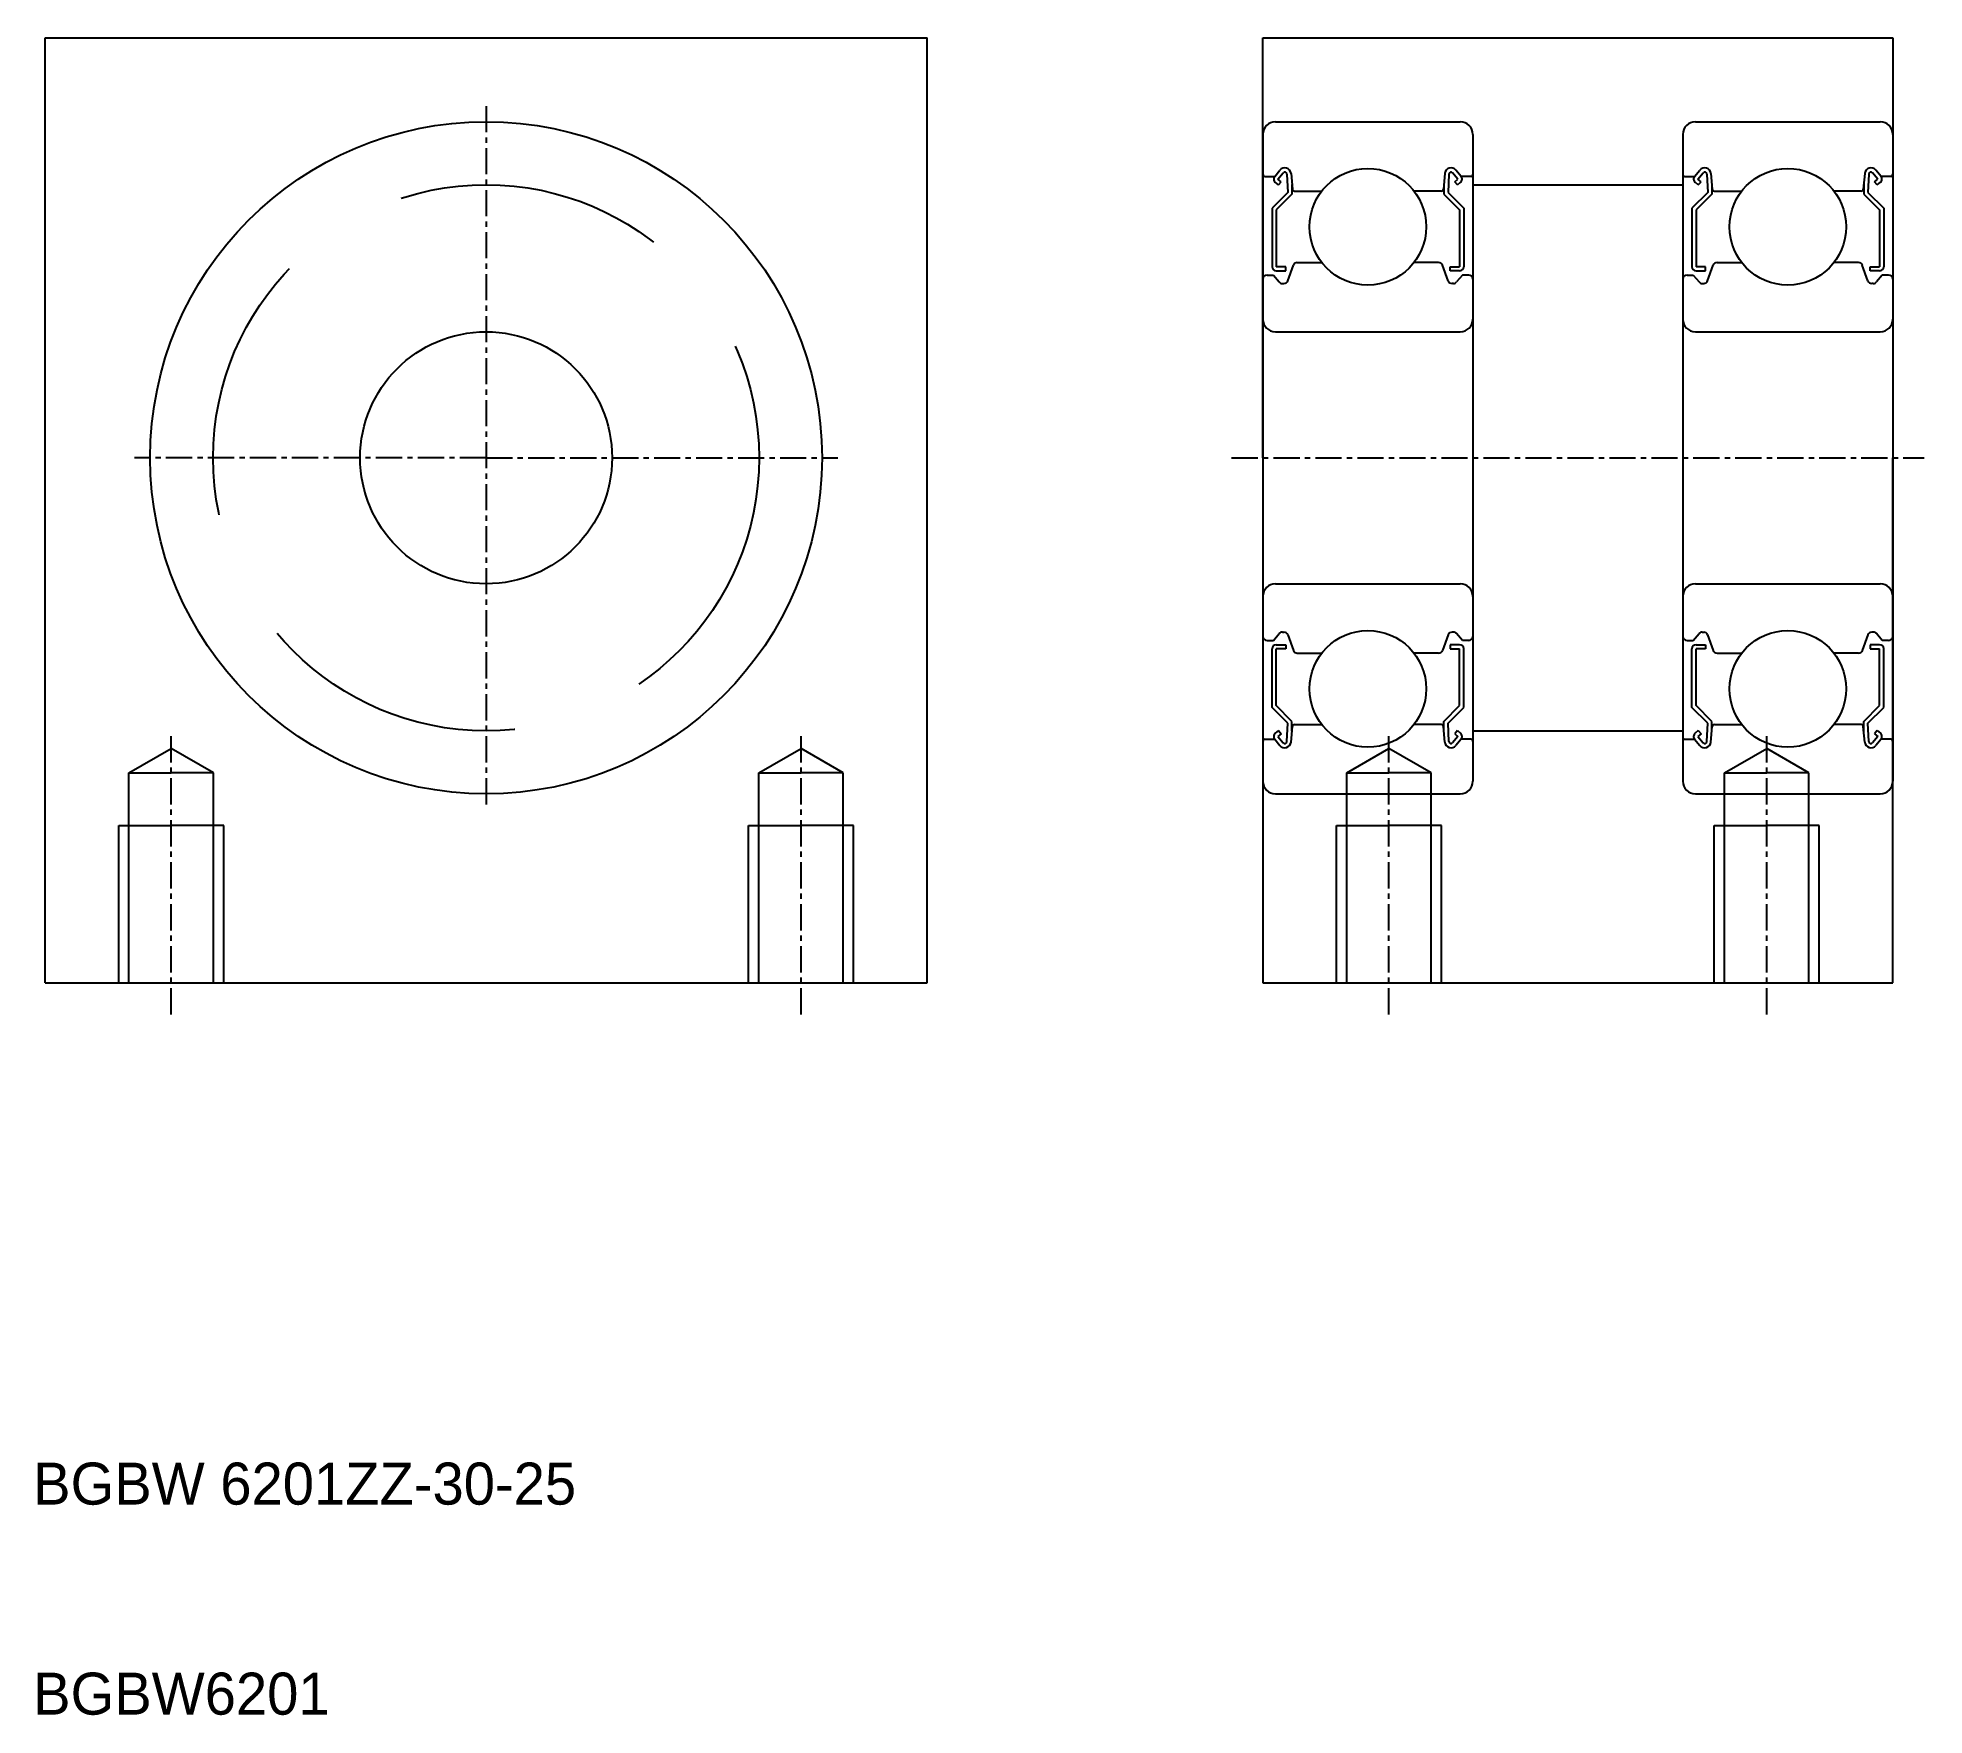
# Model space of a CAD drawing. Extents: x 89.5 to 179.3, y 58.3 to 138.1.
import ezdxf

# ---------------------------------------------------------------- set-up
doc = ezdxf.new("R2010")
doc.units = 0
doc.linetypes.add('CENTER', pattern=[2, 1.25, -0.25, 0.25, -0.25])
doc.linetypes.add('DASHED', pattern=[19.05, 12.7, -6.35])
doc.layers.get('0').update_dxf_attribs({"linetype": 'CONTINUOUS'})
doc.layers.add('CENTER', color=1, linetype='CENTER')

msp = doc.modelspace()

# ---------------------------------------------------------------- linework, layer by layer
for p, q in [((89.811, 93.119), (89.811, 138.119)), ((89.811, 138.119), (131.811, 138.119)), ((131.811, 93.119), (131.811, 138.119)), ((147.811, 138.119), (177.811, 138.119)), ((147.811, 118.119), (147.811, 138.119)), ((177.811, 138.119), (177.811, 118.119)), ((148.411, 134.119), (157.211, 134.119)), ((168.411, 134.119), (177.211, 134.119)), ((147.811, 133.519), (147.811, 102.719)), ((157.811, 133.519), (157.811, 102.719)), ((167.811, 133.519), (167.811, 102.719)), ((177.811, 133.519), (177.811, 102.719)), ((147.911, 131.519), (148.371, 131.519)), ((148.371, 131.519), (148.62, 131.816)), ((148.549, 131.109), (148.396, 131.237)), ((148.524, 131.39), (148.774, 131.688)), ((148.677, 131.262), (148.524, 131.39)), ((148.549, 131.109), (148.677, 131.262)), ((148.95, 131.629), (148.994, 130.752)), ((149.149, 131.65), (149.214, 130.91)), ((156.472, 131.65), (156.408, 130.91)), ((156.671, 131.629), (156.628, 130.752)), ((157.098, 131.39), (156.847, 131.688)), ((156.945, 131.262), (157.098, 131.39)), ((157.073, 131.109), (156.945, 131.262)), ((157.251, 131.519), (157.001, 131.816)), ((157.073, 131.109), (157.226, 131.237)), ((157.711, 131.519), (157.251, 131.519)), ((167.911, 131.519), (168.371, 131.519)), ((168.371, 131.519), (168.62, 131.816)), ((168.549, 131.109), (168.396, 131.237)), ((168.524, 131.39), (168.774, 131.688)), ((168.677, 131.262), (168.524, 131.39)), ((168.549, 131.109), (168.677, 131.262)), ((168.95, 131.629), (168.994, 130.752)), ((169.149, 131.65), (169.214, 130.91)), ((176.472, 131.65), (176.408, 130.91)), ((176.671, 131.629), (176.628, 130.752)), ((177.098, 131.39), (176.847, 131.688)), ((176.945, 131.262), (177.098, 131.39)), ((177.073, 131.109), (176.945, 131.262)), ((177.251, 131.519), (177.001, 131.816)), ((177.073, 131.109), (177.226, 131.237)), ((177.711, 131.519), (177.251, 131.519)), ((148.994, 130.752), (148.244, 130.002)), ((149.194, 130.669), (148.444, 129.919)), ((149.194, 131.139), (149.194, 130.669)), ((149.313, 130.819), (150.613, 130.819)), ((156.308, 130.819), (155.008, 130.819)), ((156.428, 131.139), (156.428, 130.669)), ((156.428, 130.669), (157.178, 129.919)), ((156.628, 130.752), (157.378, 130.002)), ((168.994, 130.752), (168.244, 130.002)), ((169.194, 130.669), (168.444, 129.919)), ((169.194, 131.139), (169.194, 130.669)), ((169.313, 130.819), (170.613, 130.819)), ((176.308, 130.819), (175.008, 130.819)), ((176.428, 131.139), (176.428, 130.669)), ((176.428, 130.669), (177.178, 129.919)), ((176.628, 130.752), (177.378, 130.002)), ((148.244, 130.002), (148.244, 127.219)), ((148.444, 129.919), (148.444, 127.219)), ((157.178, 129.919), (157.178, 127.219)), ((157.378, 130.002), (157.378, 127.219)), ((168.244, 130.002), (168.244, 127.219)), ((168.444, 129.919), (168.444, 127.219)), ((177.178, 129.919), (177.178, 127.219)), ((177.378, 130.002), (177.378, 127.219)), ((148.011, 126.819), (148.311, 126.819)), ((148.311, 126.819), (148.586, 126.49)), ((148.894, 127.219), (148.444, 127.219)), ((148.444, 127.019), (148.894, 127.019)), ((148.894, 127.019), (148.894, 127.219)), ((148.992, 126.55), (149.261, 127.287)), ((149.449, 127.419), (150.613, 127.419)), ((156.173, 127.419), (155.008, 127.419)), ((156.629, 126.55), (156.36, 127.287)), ((156.728, 127.019), (156.728, 127.219)), ((156.728, 127.219), (157.178, 127.219)), ((157.178, 127.019), (156.728, 127.019)), ((157.311, 126.819), (157.035, 126.49)), ((157.611, 126.819), (157.311, 126.819)), ((168.011, 126.819), (168.311, 126.819)), ((168.311, 126.819), (168.586, 126.49)), ((168.894, 127.219), (168.444, 127.219)), ((168.444, 127.019), (168.894, 127.019)), ((168.894, 127.019), (168.894, 127.219)), ((168.992, 126.55), (169.261, 127.287)), ((169.449, 127.419), (170.613, 127.419)), ((176.173, 127.419), (175.008, 127.419)), ((176.629, 126.55), (176.36, 127.287)), ((176.728, 127.019), (176.728, 127.219)), ((176.728, 127.219), (177.178, 127.219)), ((177.178, 127.019), (176.728, 127.019)), ((177.311, 126.819), (177.035, 126.49)), ((177.611, 126.819), (177.311, 126.819)), ((148.739, 126.419), (148.805, 126.419)), ((156.882, 126.419), (156.817, 126.419)), ((168.739, 126.419), (168.805, 126.419)), ((176.882, 126.419), (176.817, 126.419)), ((148.411, 124.119), (157.211, 124.119)), ((168.411, 124.119), (177.211, 124.119)), ((147.811, 118.119), (147.811, 93.119)), ((177.811, 93.119), (177.811, 118.119)), ((148.411, 112.119), (157.211, 112.119)), ((168.411, 112.119), (177.211, 112.119)), ((148.311, 109.419), (148.586, 109.747)), ((148.739, 109.819), (148.805, 109.819)), ((148.992, 109.687), (149.261, 108.95)), ((156.629, 109.687), (156.36, 108.95)), ((156.882, 109.819), (156.817, 109.819)), ((157.311, 109.419), (157.035, 109.747)), ((168.311, 109.419), (168.586, 109.747)), ((168.739, 109.819), (168.805, 109.819)), ((168.992, 109.687), (169.261, 108.95)), ((176.629, 109.687), (176.36, 108.95)), ((176.882, 109.819), (176.817, 109.819)), ((177.311, 109.419), (177.035, 109.747)), ((148.011, 109.419), (148.311, 109.419)), ((148.244, 106.236), (148.244, 109.019)), ((148.444, 109.219), (148.894, 109.219)), ((148.444, 106.319), (148.444, 109.019)), ((148.894, 109.019), (148.444, 109.019)), ((148.894, 109.219), (148.894, 109.019)), ((149.449, 108.819), (150.613, 108.819)), ((156.173, 108.819), (155.008, 108.819)), ((156.728, 109.219), (156.728, 109.019)), ((157.178, 109.219), (156.728, 109.219)), ((156.728, 109.019), (157.178, 109.019)), ((157.178, 106.319), (157.178, 109.019)), ((157.611, 109.419), (157.311, 109.419)), ((157.378, 106.236), (157.378, 109.019)), ((168.011, 109.419), (168.311, 109.419)), ((168.244, 106.236), (168.244, 109.019)), ((168.444, 109.219), (168.894, 109.219)), ((168.894, 109.019), (168.444, 109.019)), ((168.444, 106.319), (168.444, 109.019)), ((168.894, 109.219), (168.894, 109.019)), ((169.449, 108.819), (170.613, 108.819)), ((176.173, 108.819), (175.008, 108.819)), ((176.728, 109.219), (176.728, 109.019)), ((177.178, 109.219), (176.728, 109.219)), ((176.728, 109.019), (177.178, 109.019)), ((177.178, 106.319), (177.178, 109.019)), ((177.611, 109.419), (177.311, 109.419)), ((177.378, 106.236), (177.378, 109.019)), ((148.994, 105.486), (148.244, 106.236)), ((149.194, 105.569), (148.444, 106.319)), ((156.428, 105.569), (157.178, 106.319)), ((156.628, 105.486), (157.378, 106.236)), ((168.994, 105.486), (168.244, 106.236)), ((169.194, 105.569), (168.444, 106.319)), ((176.428, 105.569), (177.178, 106.319)), ((176.628, 105.486), (177.378, 106.236)), ((148.95, 104.609), (148.994, 105.486)), ((149.149, 104.588), (149.214, 105.327)), ((149.194, 105.099), (149.194, 105.569)), ((149.313, 105.419), (150.613, 105.419)), ((156.308, 105.419), (155.008, 105.419)), ((156.472, 104.588), (156.408, 105.327)), ((156.428, 105.099), (156.428, 105.569)), ((156.671, 104.609), (156.628, 105.486)), ((168.95, 104.609), (168.994, 105.486)), ((169.149, 104.588), (169.214, 105.327)), ((169.194, 105.099), (169.194, 105.569)), ((169.313, 105.419), (170.613, 105.419)), ((176.308, 105.419), (175.008, 105.419)), ((176.472, 104.588), (176.408, 105.327)), ((176.428, 105.099), (176.428, 105.569)), ((176.671, 104.609), (176.628, 105.486)), ((147.911, 104.719), (148.371, 104.719)), ((148.371, 104.719), (148.62, 104.421)), ((148.549, 105.129), (148.396, 105.001)), ((148.677, 104.976), (148.524, 104.848)), ((148.524, 104.848), (148.774, 104.549)), ((148.549, 105.129), (148.677, 104.976)), ((157.098, 104.848), (156.847, 104.549)), ((157.073, 105.129), (156.945, 104.976)), ((156.945, 104.976), (157.098, 104.848)), ((157.251, 104.719), (157.001, 104.421)), ((157.073, 105.129), (157.226, 105.001)), ((157.711, 104.719), (157.251, 104.719)), ((167.911, 104.719), (168.371, 104.719)), ((168.371, 104.719), (168.62, 104.421)), ((168.549, 105.129), (168.396, 105.001)), ((168.677, 104.976), (168.524, 104.848)), ((168.524, 104.848), (168.774, 104.549)), ((168.549, 105.129), (168.677, 104.976)), ((177.098, 104.848), (176.847, 104.549)), ((177.073, 105.129), (176.945, 104.976)), ((176.945, 104.976), (177.098, 104.848)), ((177.251, 104.719), (177.001, 104.421)), ((177.073, 105.129), (177.226, 105.001)), ((177.711, 104.719), (177.251, 104.719)), ((148.411, 102.119), (157.211, 102.119)), ((150.811, 102.119), (150.811, 102.119)), ((152.811, 102.119), (152.811, 102.119)), ((168.411, 102.119), (177.211, 102.119)), ((89.811, 93.119), (131.811, 93.119)), ((147.811, 93.119), (177.811, 93.119))]:
    msp.add_line(p, q)
at = {"color": 7, "linetype": 'CONTINUOUS'}
for p, q in [((157.811, 131.119), (167.811, 131.119)), ((157.811, 105.119), (167.811, 105.119))]:
    msp.add_line(p, q, dxfattribs=at)
at = {"color": 3, "linetype": 'DASHED'}
for p, q in [((93.801, 103.119), (95.811, 104.279)), ((97.82, 103.119), (95.811, 104.279)), ((123.801, 103.119), (125.811, 104.279)), ((127.82, 103.119), (125.811, 104.279)), ((151.801, 103.119), (153.811, 104.279)), ((155.82, 103.119), (153.811, 104.279)), ((169.801, 103.119), (171.811, 104.279)), ((173.82, 103.119), (171.811, 104.279)), ((93.801, 93.119), (93.801, 103.119)), ((93.801, 103.119), (95.811, 103.119)), ((97.82, 103.119), (95.811, 103.119)), ((97.82, 93.119), (97.82, 103.119)), ((123.801, 93.119), (123.801, 103.119)), ((123.801, 103.119), (125.811, 103.119)), ((127.82, 103.119), (125.811, 103.119)), ((127.82, 93.119), (127.82, 103.119)), ((151.801, 93.119), (151.801, 103.119)), ((151.801, 103.119), (153.811, 103.119)), ((155.82, 103.119), (153.811, 103.119)), ((155.82, 93.119), (155.82, 103.119)), ((169.801, 103.119), (171.811, 103.119)), ((169.801, 93.119), (169.801, 103.119)), ((173.82, 103.119), (171.811, 103.119)), ((173.82, 93.119), (173.82, 103.119)), ((93.311, 93.119), (93.311, 100.619)), ((93.311, 100.619), (95.811, 100.619)), ((98.311, 100.619), (95.811, 100.619)), ((98.311, 93.119), (98.311, 100.619)), ((123.311, 93.119), (123.311, 100.619)), ((123.311, 100.619), (125.811, 100.619)), ((128.311, 100.619), (125.811, 100.619)), ((128.311, 93.119), (128.311, 100.619)), ((151.311, 93.119), (151.311, 100.619)), ((151.311, 100.619), (153.811, 100.619)), ((156.311, 100.619), (153.811, 100.619)), ((156.311, 93.119), (156.311, 100.619)), ((169.311, 100.619), (171.811, 100.619)), ((169.311, 93.119), (169.311, 100.619)), ((174.311, 100.619), (171.811, 100.619)), ((174.311, 93.119), (174.311, 100.619))]:
    msp.add_line(p, q, dxfattribs=at)
for centre, radius in [((110.811, 118.119), 16), ((152.811, 129.119), 2.778), ((152.811, 129.119), 2.778), ((172.811, 129.119), 2.778), ((172.811, 129.119), 2.778), ((110.811, 118.119), 6), ((152.811, 107.119), 2.778), ((152.811, 107.119), 2.778), ((172.811, 107.119), 2.778), ((172.811, 107.119), 2.778)]:
    msp.add_circle(centre, radius)
msp.add_circle((110.811, 118.119), 13, dxfattribs=at)
for centre, radius, start, end in [((148.411, 133.519), 0.6, 90, 180), ((157.211, 133.519), 0.6, 0, 90), ((168.411, 133.519), 0.6, 90, 180), ((177.211, 133.519), 0.6, 0, 90), ((147.911, 131.619), 0.1, 180, 270), ((148.524, 131.39), 0.2, 140.00119, 230.08703), ((148.85, 131.623), 0.3, 4.99683, 140.00119), ((148.851, 131.624), 0.1, 2.81979, 140.00022), ((156.771, 131.623), 0.3, 39.99881, 175.00317), ((156.771, 131.624), 0.1, 39.99978, 177.18021), ((157.097, 131.39), 0.2, 309.91297, 39.99881), ((157.711, 131.619), 0.1, 270, 0), ((167.911, 131.619), 0.1, 180, 270), ((168.524, 131.39), 0.2, 140.00119, 230.08703), ((168.85, 131.623), 0.3, 4.99683, 140.00119), ((168.851, 131.624), 0.1, 2.81979, 140.00022), ((176.771, 131.623), 0.3, 39.99881, 175.00317), ((176.771, 131.624), 0.1, 39.99978, 177.18021), ((177.097, 131.39), 0.2, 309.91297, 39.99881), ((177.711, 131.619), 0.1, 270, 0), ((149.313, 130.919), 0.1, 184.99683, 270), ((156.308, 130.919), 0.1, 270, 355.00317), ((169.313, 130.919), 0.1, 184.99683, 270), ((176.308, 130.919), 0.1, 270, 355.00317), ((148.011, 126.619), 0.2, 90, 180), ((148.444, 127.219), 0.2, 180, 270), ((149.449, 127.219), 0.2, 90, 159.99165), ((156.173, 127.219), 0.2, 20.00835, 90), ((157.178, 127.219), 0.2, 270, 0), ((157.611, 126.619), 0.2, 0, 90), ((168.011, 126.619), 0.2, 90, 180), ((168.444, 127.219), 0.2, 180, 270), ((169.449, 127.219), 0.2, 90, 159.99165), ((176.173, 127.219), 0.2, 20.00835, 90), ((177.178, 127.219), 0.2, 270, 0), ((177.611, 126.619), 0.2, 0, 90), ((148.739, 126.619), 0.2, 219.9952, 270), ((148.805, 126.619), 0.2, 270, 339.99165), ((156.817, 126.619), 0.2, 200.00835, 270), ((156.882, 126.619), 0.2, 270, 320.0048), ((168.739, 126.619), 0.2, 219.9952, 270), ((168.805, 126.619), 0.2, 270, 339.99165), ((176.817, 126.619), 0.2, 200.00835, 270), ((176.882, 126.619), 0.2, 270, 320.0048), ((148.411, 124.719), 0.6, 180, 270), ((157.211, 124.719), 0.6, 270, 0), ((168.411, 124.719), 0.6, 180, 270), ((177.211, 124.719), 0.6, 270, 0), ((148.411, 111.519), 0.6, 90, 180), ((157.211, 111.519), 0.6, 0, 90), ((168.411, 111.519), 0.6, 90, 180), ((177.211, 111.519), 0.6, 0, 90), ((148.739, 109.619), 0.2, 90, 140.0048), ((148.805, 109.619), 0.2, 20.00835, 90), ((156.817, 109.619), 0.2, 90, 159.99165), ((156.882, 109.619), 0.2, 39.9952, 90), ((168.739, 109.619), 0.2, 90, 140.0048), ((168.805, 109.619), 0.2, 20.00835, 90), ((176.817, 109.619), 0.2, 90, 159.99165), ((176.882, 109.619), 0.2, 39.9952, 90), ((148.011, 109.619), 0.2, 180, 270), ((148.444, 109.019), 0.2, 90, 180), ((149.449, 109.019), 0.2, 200.00835, 270), ((156.173, 109.019), 0.2, 270, 339.99165), ((157.178, 109.019), 0.2, 0, 90), ((157.611, 109.619), 0.2, 270, 0), ((168.011, 109.619), 0.2, 180, 270), ((168.444, 109.019), 0.2, 90, 180), ((169.449, 109.019), 0.2, 200.00835, 270), ((176.173, 109.019), 0.2, 270, 339.99165), ((177.178, 109.019), 0.2, 0, 90), ((177.611, 109.619), 0.2, 270, 0), ((149.313, 105.319), 0.1, 90, 175.00317), ((156.308, 105.319), 0.1, 4.99683, 90), ((169.313, 105.319), 0.1, 90, 175.00317), ((176.308, 105.319), 0.1, 4.99683, 90), ((147.911, 104.619), 0.1, 90, 180), ((148.524, 104.847), 0.2, 129.91297, 219.99881), ((148.85, 104.614), 0.3, 219.99881, 355.00317), ((148.851, 104.614), 0.1, 219.99978, 357.18021), ((156.771, 104.614), 0.3, 184.99683, 320.00119), ((156.771, 104.614), 0.1, 182.81979, 320.00022), ((157.097, 104.847), 0.2, 320.00119, 50.08703), ((157.711, 104.619), 0.1, 0, 90), ((167.911, 104.619), 0.1, 90, 180), ((168.524, 104.847), 0.2, 129.91297, 219.99881), ((168.85, 104.614), 0.3, 219.99881, 355.00317), ((168.851, 104.614), 0.1, 219.99978, 357.18021), ((176.771, 104.614), 0.3, 184.99683, 320.00119), ((176.771, 104.614), 0.1, 182.81979, 320.00022), ((177.097, 104.847), 0.2, 320.00119, 50.08703), ((177.711, 104.619), 0.1, 0, 90), ((148.411, 102.719), 0.6, 180, 270), ((157.211, 102.719), 0.6, 270, 0), ((168.411, 102.719), 0.6, 180, 270), ((177.211, 102.719), 0.6, 270, 0)]:
    msp.add_arc(centre, radius, start, end)
at = {"layer": 'CENTER', "color": 1, "linetype": 'CENTER'}
for p, q in [((110.811, 134.869), (110.811, 101.369)), ((110.811, 118.119), (94.061, 118.119)), ((110.811, 118.119), (127.561, 118.119)), ((146.311, 118.119), (179.311, 118.119)), ((95.811, 91.619), (95.811, 105.029)), ((125.811, 91.619), (125.811, 105.029)), ((153.811, 91.619), (153.811, 105.029)), ((171.811, 91.619), (171.811, 105.029))]:
    msp.add_line(p, q, dxfattribs=at)

# ---------------------------------------------------------------- texts
for s, p in [('BGBW 6201ZZ-30-25', (89.235, 68.279)), ('BGBW6201', (89.235, 58.279))]:
    msp.add_text(s, height=2).set_placement(p)

doc.saveas('drawing.dxf')
